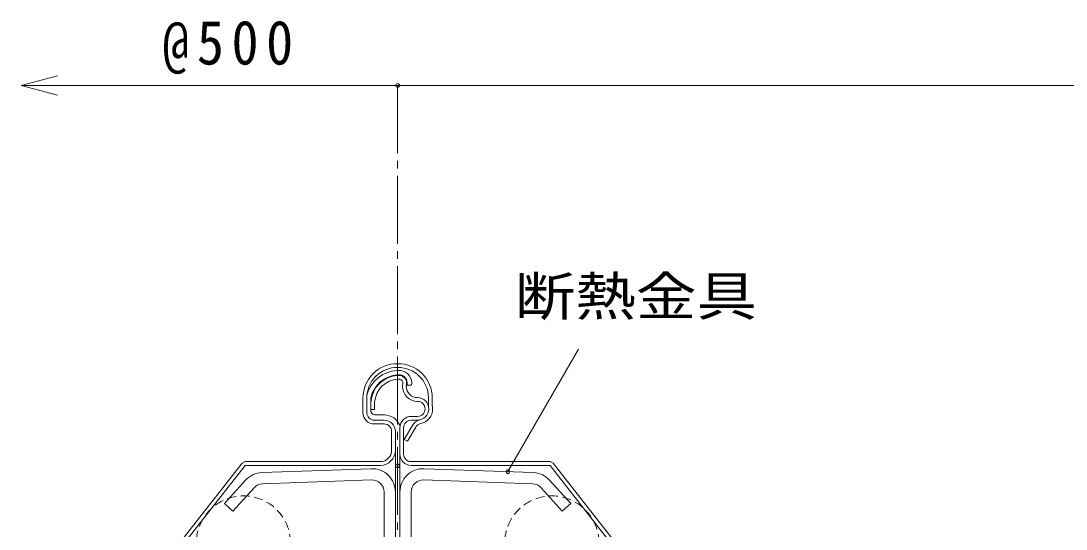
# Model space of a CAD drawing. Units: millimetres, scale not verified. Extents: x -1135 to 2170, y -967 to 2693.
# Drawn here: x -487.6 to -210, y 724.7 to 859.7 of the extents above; entities that cross this region are included whole.
import ezdxf
from ezdxf.enums import TextEntityAlignment as Align

# ---------------------------------------------------------------- set-up
doc = ezdxf.new("R2010")
doc.units = ezdxf.units.MM
doc.header["$LTSCALE"] = 2
doc.header["$PDMODE"] = 32
doc.header["$PDSIZE"] = 1
doc.linetypes.add('CHAIN2', pattern=[12, 9, -1, 1, -1])
doc.linetypes.add('DASHED1', pattern=[1.8, 1.2, -0.6])
doc.layers.add('0-1_01', color=3, linetype='Continuous', lineweight=18)
doc.styles.add('ＭＳ ゴシック', font='')
doc.styles.get('ＭＳ ゴシック').set_extended_font_data('MS Gothic')

msp = doc.modelspace()

# ---------------------------------------------------------------- linework, layer by layer
at = {"layer": '0-1_01', "color": 7}
for p, q in [((-487.553, 842.525), (-477.893, 845.114)), ((-487.553, 842.525), (-387.553, 842.525)), ((-487.553, 842.525), (-477.893, 839.937)), ((-387.553, 842.525), (112.447, 842.525)), ((-358.257, 740.001), (-339.48, 772.522)), ((-387.641, 766.876), (-386.705, 766.875)), ((-387.57, 765.678), (-386.879, 765.688)), ((-387.553, 765.529), (-386.892, 765.538)), ((-387.426, 764.534), (-386.99, 764.54)), ((-386.188, 763.366), (-386.252, 762.651)), ((-385.204, 763.188), (-385.251, 762.651)), ((-383.938, 762.939), (-385.107, 762.939)), ((-396.751, 755.652), (-396.751, 759.553)), ((-395.751, 755.652), (-395.751, 759.553)), ((-394.652, 759.566), (-394.652, 756.453)), ((-393.653, 758.391), (-393.653, 756.453)), ((-379.352, 757.421), (-379.352, 759.669)), ((-378.352, 757.541), (-378.352, 759.553)), ((-394.652, 756.453), (-393.653, 756.453)), ((-379.352, 757.421), (-379.252, 756.652)), ((-391.152, 753.652), (-393.752, 753.652)), ((-391.152, 752.652), (-393.752, 752.652)), ((-391.052, 755.041), (-393.652, 755.041)), ((-383.622, 752.283), (-385.789, 748.544)), ((-383.952, 754.653), (-382.252, 754.653)), ((-382.252, 753.652), (-383.952, 753.652)), ((-389.151, 745.652), (-389.151, 750.653)), ((-388.153, 741.526), (-388.153, 750.653)), ((-386.952, 741.526), (-386.952, 751.653)), ((-385.951, 751.653), (-385.951, 744.652)), ((-487.606, 665.605), (-428.05, 741.653)), ((-392.151, 742.653), (-428.05, 742.653)), ((-428.05, 741.653), (-392.151, 741.653)), ((-388.153, 687.783), (-388.153, 741.526)), ((-386.953, 741.526), (-386.953, 687.783)), ((-383.952, 742.653), (-347.055, 742.653)), ((-383.952, 741.653), (-347.055, 741.653)), ((-346.268, 742.269), (-347.055, 742.653)), ((-347.055, 741.653), (-217.363, 576.046))]:
    msp.add_line(p, q, dxfattribs=at)
at = {"layer": '0-1_01', "color": 7, "linetype": 'CHAIN2'}
msp.add_line((-387.553, 842.525), (-387.553, 695.656), dxfattribs=at)
at = {"layer": '0-1_01'}
for p, q in [((-394.569, 740.779), (-423.522, 739.768)), ((-380.536, 740.779), (-351.583, 739.768)), ((-427.914, 737.72), (-433.513, 731.501)), ((-425.684, 735.713), (-431.284, 729.494)), ((-394.464, 737.781), (-423.418, 736.77)), ((-380.641, 737.781), (-351.687, 736.77)), ((-349.421, 735.713), (-343.822, 729.494)), ((-347.192, 737.72), (-341.592, 731.501)), ((-388.153, 734.583), (-388.153, 692.783)), ((-386.953, 734.583), (-386.953, 692.783)), ((-433.513, 731.501), (-431.284, 729.494)), ((-341.592, 731.501), (-343.822, 729.494))]:
    msp.add_line(p, q, dxfattribs=at)
at = {"layer": '0-1_01', "color": 7}
for points in [[(-382.756, 751.782), (-384.925, 748.041), (-385.789, 748.544)], [(-428.05, 742.653), (-428.838, 742.269), (-487.606, 667.228)], [(-137.553, 576.663), (-216.575, 576.663), (-346.268, 742.269)]]:
    msp.add_lwpolyline(points, dxfattribs=at)
at = {"layer": '0-1_01'}
for points in [[(-391.153, 734.583), (-391.153, 692.783), (-388.153, 692.783)], [(-383.953, 734.583), (-383.953, 692.783), (-386.953, 692.783)]]:
    msp.add_lwpolyline(points, dxfattribs=at)
at = {"layer": '0-1_01', "color": 7}
for centre, radius, start, end in [((-387.651, 759.553), 9.099, 89.38071, 180), ((-387.651, 759.553), 8.1, 89.30426, 180), ((-387.113, 757.99), 8.902, 93.40144, 165.18102), ((-387.451, 759.553), 9.099, 0, 90.64143), ((-387.451, 759.553), 8.1, 0.81316, 90.72063), ((-387.193, 763.54), 3.371, 349.94962, 81.6646), ((-387.113, 757.99), 7.702, 93.40144, 168.19159), ((-387.113, 757.99), 7.552, 93.33501, 176.48581), ((-387.113, 757.99), 6.552, 92.73631, 176.48582), ((-387.193, 763.54), 1.021, 349.94962, 78.49097), ((-387.193, 763.54), 2.021, 349.94962, 81.42325), ((-387.193, 763.54), 2.171, 349.94962, 81.6646), ((-382.252, 762.651), 4, 180, 270), ((-382.252, 762.651), 3, 180, 270), ((-382.252, 756.652), 3, 0, 90), ((-382.252, 756.652), 2, 0, 90), ((-393.752, 755.652), 3, 180, 270), ((-393.752, 755.652), 2, 180, 270), ((-393.427, 756.258), 1.239, 171.01538, 259.60056), ((-382.252, 756.652), 3, 270, 0), ((-382.252, 756.652), 2, 270, 0), ((-382.252, 756.652), 4, 281.78784, 0), ((-382.252, 756.652), 4, 0, 12.83858), ((-391.152, 750.653), 3, 0, 90), ((-391.152, 750.653), 2, 0, 90), ((-391.052, 750.653), 4.388, 21.96983, 90), ((-383.952, 751.653), 3, 90, 180), ((-383.952, 751.653), 2, 90, 180), ((-381.026, 750.779), 3, 101.78784, 149.90024), ((-381.026, 750.779), 2, 101.78784, 149.90024), ((-392.151, 745.652), 4, 270, 0), ((-392.151, 745.652), 3, 270, 0), ((-383.952, 744.652), 3, 180, 270), ((-383.952, 744.652), 2, 180, 270)]:
    msp.add_arc(centre, radius, start, end, dxfattribs=at)
at = {"layer": '0-1_01'}
for centre, radius, start, end in [((-423.306, 733.571), 6.2, 92.00002, 138.00002), ((-394.353, 734.583), 6.2, 0.00002, 92.00002), ((-380.753, 734.583), 6.2, 88.00002, 180), ((-351.799, 733.571), 6.2, 42.00002, 88.00002), ((-423.306, 733.571), 3.2, 92.00002, 138.00002), ((-394.353, 734.583), 3.2, 0.00002, 92.00002), ((-380.753, 734.583), 3.2, 88.00002, 180), ((-351.799, 733.571), 3.2, 42.00002, 88.00002)]:
    msp.add_arc(centre, radius, start, end, dxfattribs=at)
at = {"layer": '0-1_01', "color": 4, "linetype": 'DASHED1', "lineweight": 9}
for centre, start, end in [((-428.506, 721.044), 0.0025, 180), ((-346.599, 721.044), 0, 179.99796)]:
    msp.add_arc(centre, 12.5, start, end, dxfattribs=at)
at = {"layer": '0-1_01'}
for p in [(-387.553, 842.525), (-387.552, 741.526), (-358.257, 740.001)]:
    msp.add_point(p, dxfattribs=at)

# ---------------------------------------------------------------- texts
at = {"layer": '0-1_01', "color": 2, "style": 'ＭＳ ゴシック', "width": 1.15}
msp.add_text('断熱金具', height=10.26, dxfattribs=at).set_placement((-356.462, 778.365), align=Align.BOTTOM_LEFT)
at = {"layer": '0-1_01', "color": 2, "insert": (-450.053, 845.525), "char_height": 11.73, "attachment_point": 7, "style": 'ＭＳ ゴシック'}
msp.add_mtext('\\T1.28;\\W0.9;@500', dxfattribs=at)

doc.saveas('drawing.dxf')
